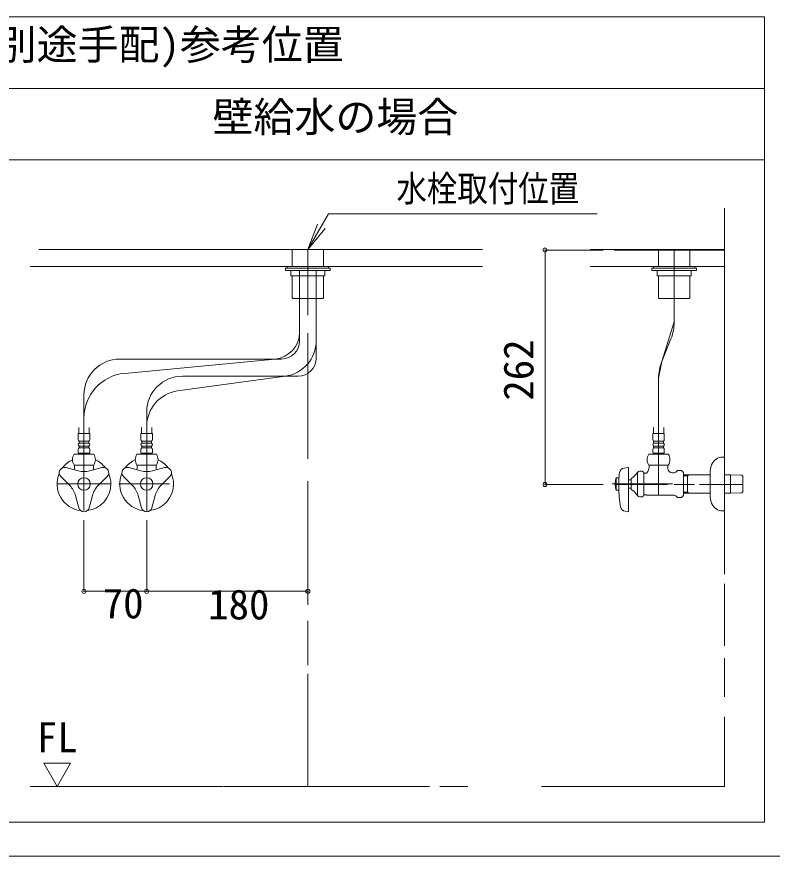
# Model space of a CAD drawing. Units: millimetres, scale not verified. Extents: x -514 to 522, y -692 to 676.
# Drawn here: x -135.3 to 233.7, y -687.1 to -276.7 of the extents above; entities that cross this region are included whole.
import ezdxf
from ezdxf.enums import TextEntityAlignment as Align

# ---------------------------------------------------------------- set-up
doc = ezdxf.new("R2010")
doc.units = ezdxf.units.MM
doc.header["$LTSCALE"] = 5
doc.header["$PDMODE"] = 32
doc.header["$PDSIZE"] = 2
doc.layers.add('F-0', color=7, linetype='Continuous', lineweight=15)
doc.styles.add('ＭＳ ゴシック', font='')
doc.styles.get('ＭＳ ゴシック').set_extended_font_data('MS Gothic')

msp = doc.modelspace()

# ---------------------------------------------------------------- linework, layer by layer
at = {"layer": 'F-0', "lineweight": 18}
for p, q in [((-513.771, -276.746), (229.979, -276.746)), ((229.979, -276.746), (229.979, -670.496)), ((-513.771, -311.746), (229.979, -311.746)), ((229.979, -670.496), (-141.896, -670.496))]:
    msp.add_line(p, q, dxfattribs=at)
at = {"layer": 'F-0'}
for p, q in [((-141.896, -346.746), (229.979, -346.746)), ((210.291, -370.371), (210.291, -434.59)), ((210.291, -370.371), (210.291, -390.771)), ((6.854, -390.496), (11.522, -378.036)), ((6.854, -390.496), (13.416, -379.129)), ((6.854, -390.496), (15.311, -380.223)), ((-124.499, -390.496), (92.166, -390.496)), ((92.166, -390.496), (-123.809, -390.496)), ((-0.802, -390.496), (-0.802, -398.808)), ((6.854, -390.52), (6.854, -422.533)), ((14.51, -398.808), (14.51, -390.496)), ((144.666, -390.496), (157.386, -390.496)), ((157.625, -390.771), (156.446, -390.771)), ((157.386, -390.496), (210.291, -390.496)), ((210.291, -390.771), (157.625, -390.771)), ((178.135, -398.808), (178.135, -390.496)), ((185.791, -425.922), (185.791, -390.496)), ((185.791, -425.922), (185.791, -390.496)), ((193.448, -390.496), (193.448, -398.808)), ((210.291, -390.771), (210.291, -415.614)), ((-128.771, -398.808), (-120.014, -398.808)), ((92.166, -398.808), (-123.909, -398.808)), ((15.166, -400.777), (-1.459, -400.777)), ((2.783, -430.964), (2.783, -400.663)), ((10.925, -435.076), (10.925, -400.817)), ((15.166, -403.402), (15.166, -400.777)), ((17.791, -400.34), (17.791, -400.777)), ((144.666, -398.808), (157.419, -398.808)), ((210.291, -398.808), (156.438, -398.808)), ((156.671, -398.808), (210.291, -398.808)), ((174.854, -400.34), (174.854, -400.777)), ((177.479, -403.402), (177.479, -400.777)), ((177.479, -400.777), (194.104, -400.777)), ((-0.802, -403.402), (-0.802, -414.077)), ((2.783, -430.964), (2.783, -403.402)), ((10.925, -435.076), (10.925, -403.402)), ((14.51, -414.077), (14.51, -403.402)), ((178.135, -414.077), (178.135, -403.402)), ((193.448, -403.402), (193.448, -414.077)), ((14.029, -414.515), (5.979, -414.515)), ((14.073, -414.515), (14.029, -414.515)), ((178.573, -414.515), (178.616, -414.515)), ((178.616, -414.515), (186.666, -414.515)), ((179.732, -445.187), (185.791, -425.922)), ((210.291, -429.708), (210.291, -446.686)), ((2.783, -435.28), (2.783, -430.964)), ((6.854, -431.386), (6.854, -492.866)), ((184.202, -434.107), (179.732, -445.187)), ((10.925, -443.662), (10.925, -435.076)), ((210.291, -442.417), (210.291, -459.02)), ((-85.021, -444.03), (-9.097, -444.03)), ((-82.722, -451.049), (-9.097, -444.03)), ((-5.967, -444.03), (-9.097, -444.03)), ((178.143, -453.372), (179.732, -445.187)), ((-56.786, -459.664), (-4.185, -452.412)), ((-54.396, -452.412), (-4.185, -452.412)), ((2.175, -452.412), (-4.185, -452.412)), ((178.143, -510.59), (178.143, -453.372)), ((178.143, -453.372), (178.143, -510.59)), ((210.291, -452.142), (210.291, -544.264)), ((-102.521, -461.53), (-102.521, -472.825)), ((-71.896, -469.912), (-71.896, -477)), ((210.291, -468.271), (210.291, -549.221)), ((-102.521, -472.825), (-102.521, -518.15)), ((-102.521, -472.825), (-102.521, -518.15)), ((-105.031, -477.467), (-105.031, -480.49)), ((-100.001, -480.49), (-100, -477.467)), ((-74.406, -477.467), (-74.406, -480.49)), ((-71.896, -477), (-71.896, -518.683)), ((-71.896, -477), (-71.896, -518.683)), ((-69.376, -480.49), (-69.375, -477.467)), ((175.623, -480.49), (175.622, -477.467)), ((180.653, -477.467), (180.653, -480.49)), ((-105.321, -480.49), (-105.321, -483.443)), ((-74.696, -480.49), (-74.696, -483.443)), ((180.943, -480.49), (180.943, -483.443)), ((-105.321, -488.255), (-105.321, -489.677)), ((-104.927, -485.083), (-104.927, -484.208)), ((-104.927, -484.208), (-100.115, -484.208)), ((-100.115, -485.083), (-104.927, -485.083)), ((-104.927, -487.49), (-104.927, -486.615)), ((-104.927, -486.615), (-100.115, -486.615)), ((-100.115, -487.49), (-104.927, -487.49)), ((-100.115, -484.208), (-100.115, -485.083)), ((-100.115, -486.615), (-100.115, -487.49)), ((-99.721, -489.677), (-99.721, -488.255)), ((-74.696, -488.255), (-74.696, -489.677)), ((-74.302, -485.083), (-74.302, -484.208)), ((-74.302, -484.208), (-69.49, -484.208)), ((-69.49, -485.083), (-74.302, -485.083)), ((-74.302, -487.49), (-74.302, -486.615)), ((-74.302, -486.615), (-69.49, -486.615)), ((-69.49, -487.49), (-74.302, -487.49)), ((-69.49, -484.208), (-69.49, -485.083)), ((-69.49, -486.615), (-69.49, -487.49)), ((-69.096, -489.677), (-69.096, -488.255)), ((175.343, -489.677), (175.343, -488.255)), ((175.737, -484.208), (175.737, -485.083)), ((180.549, -484.208), (175.737, -484.208)), ((175.737, -485.083), (180.549, -485.083)), ((175.737, -486.615), (175.737, -487.49)), ((180.549, -486.615), (175.737, -486.615)), ((175.737, -487.49), (180.549, -487.49)), ((180.549, -485.083), (180.549, -484.208)), ((180.549, -487.49), (180.549, -486.615)), ((180.943, -488.255), (180.943, -489.677)), ((-107.277, -490.552), (-97.765, -490.552)), ((-104.927, -490.115), (-105.146, -490.333)), ((-105.146, -490.333), (-105.146, -490.552)), ((-104.884, -490.115), (-100.159, -490.115)), ((-99.896, -490.333), (-100.115, -490.115)), ((-99.896, -490.552), (-99.896, -490.333)), ((-76.652, -490.552), (-67.14, -490.552)), ((-74.302, -490.115), (-74.521, -490.333)), ((-74.521, -490.333), (-74.521, -490.552)), ((-74.259, -490.115), (-69.534, -490.115)), ((-69.271, -490.333), (-69.49, -490.115)), ((-69.271, -490.552), (-69.271, -490.333)), ((182.899, -490.552), (173.387, -490.552)), ((175.518, -490.333), (175.737, -490.115)), ((175.518, -490.552), (175.518, -490.333)), ((180.505, -490.115), (175.78, -490.115)), ((180.549, -490.115), (180.768, -490.333)), ((180.768, -490.333), (180.768, -490.552)), ((210.291, -491.996), (209.416, -491.996)), ((210.291, -491.996), (210.291, -518.115)), ((-97.765, -495.933), (-107.277, -495.933)), ((-107.115, -495.933), (-106.607, -495.933)), ((-107.115, -495.933), (-107.115, -496.814)), ((-106.607, -495.933), (-98.436, -495.933)), ((-98.436, -495.933), (-97.927, -495.933)), ((-67.14, -495.933), (-76.652, -495.933)), ((-76.49, -495.933), (-75.982, -495.933)), ((-76.49, -495.933), (-76.49, -496.814)), ((-75.982, -495.933), (-67.811, -495.933)), ((-67.811, -495.933), (-67.302, -495.933)), ((173.387, -495.933), (182.899, -495.933)), ((173.549, -495.933), (173.549, -496.814)), ((173.549, -495.933), (174.058, -495.933)), ((174.058, -495.933), (182.228, -495.933)), ((182.228, -495.933), (182.737, -495.933)), ((182.737, -495.933), (182.737, -496.814)), ((-111.314, -497.117), (-105.352, -498.714)), ((-93.728, -497.117), (-99.69, -498.714)), ((-80.689, -497.117), (-74.727, -498.714)), ((-63.103, -497.117), (-69.065, -498.714)), ((161.317, -497.332), (163.237, -497.062)), ((163.487, -497.279), (163.487, -518.432)), ((167.831, -501.325), (167.831, -499.396)), ((170.924, -510.839), (170.924, -499.402)), ((171.58, -499.871), (170.924, -499.871)), ((172.197, -499.871), (171.58, -499.871)), ((172.197, -499.871), (172.415, -499.652)), ((182.737, -496.814), (182.737, -497.465)), ((184.924, -499.652), (185.326, -499.652)), ((187.33, -498.553), (186.873, -499.011)), ((189.404, -498.553), (187.33, -498.553)), ((189.404, -498.553), (190.393, -499.543)), ((190.393, -510.699), (190.393, -499.543)), ((203.291, -499.782), (203.291, -510.46)), ((-113.849, -501.508), (-109.485, -505.873)), ((-91.193, -501.508), (-95.557, -505.873)), ((-83.224, -501.508), (-78.86, -505.873)), ((-60.568, -501.508), (-64.932, -505.873)), ((6.854, -503.686), (6.854, -564.182)), ((157.449, -502.058), (157.305, -502.605)), ((157.449, -502.058), (158.674, -502.058)), ((158.674, -508.183), (158.674, -502.058)), ((163.487, -503.043), (164.799, -503.043)), ((164.799, -502.496), (164.799, -507.746)), ((167.831, -501.325), (167.831, -508.916)), ((190.393, -501.2), (192.362, -501.153)), ((193.284, -500.615), (192.362, -501.147)), ((192.362, -500.639), (192.362, -509.603)), ((193.503, -500.615), (202.862, -500.615)), ((202.862, -500.615), (203.291, -500.615)), ((210.291, -500.615), (212.22, -500.615)), ((212.22, -500.615), (213.143, -500.639)), ((213.143, -500.639), (218.76, -500.759)), ((213.362, -501.147), (213.362, -500.639)), ((213.362, -509.603), (213.362, -501.147)), ((218.76, -500.759), (219.268, -501.295)), ((219.268, -508.73), (219.268, -501.511)), ((-89.396, -505.121), (-115.646, -505.121)), ((-115.646, -505.121), (-89.396, -505.121)), ((-85.462, -505.121), (-82.269, -505.121)), ((-85.021, -505.121), (-60.822, -505.121)), ((185.03, -505.121), (155.429, -505.121)), ((182.479, -505.373), (157.449, -505.373)), ((158.674, -508.183), (157.449, -508.183)), ((164.799, -507.199), (163.487, -507.199)), ((195.704, -505.373), (185.736, -505.373)), ((219.268, -505.373), (198.076, -505.373)), ((-105.057, -516.738), (-106.654, -510.776)), ((-99.986, -516.738), (-98.388, -510.776)), ((-74.432, -516.738), (-76.029, -510.776)), ((-69.361, -516.738), (-67.763, -510.776)), ((167.831, -508.916), (167.831, -510.59)), ((167.831, -510.59), (167.831, -510.735)), ((170.924, -510.371), (171.58, -510.371)), ((171.58, -510.371), (172.197, -510.371)), ((187.33, -511.688), (186.873, -511.23)), ((189.404, -511.688), (187.33, -511.688)), ((190.393, -510.699), (189.404, -511.688)), ((192.362, -509.089), (190.393, -509.041)), ((192.58, -509.603), (190.393, -509.556)), ((192.362, -509.094), (193.284, -509.627)), ((193.503, -509.627), (192.58, -509.603)), ((202.862, -509.627), (193.503, -509.627)), ((203.291, -509.627), (202.862, -509.627)), ((212.22, -509.627), (210.291, -509.627)), ((213.143, -509.603), (212.22, -509.627)), ((218.76, -509.483), (213.143, -509.603)), ((219.268, -508.947), (218.76, -509.483)), ((161.831, -518.451), (163.238, -518.648)), ((209.416, -518.246), (210.291, -518.246)), ((210.291, -518.246), (210.291, -518.115)), ((6.854, -534.18), (6.854, -561.723)), ((210.291, -553.987), (210.291, -584.299)), ((6.854, -572.052), (6.854, -593.717)), ((210.291, -590.209), (210.291, -609.158)), ((6.854, -597.987), (6.854, -652.996)), ((210.291, -618.995), (210.291, -652.996)), ((-128.771, -652.996), (-55.925, -652.996)), ((-115.646, -652.996), (-64.122, -652.996)), ((-55.925, -652.996), (-34.407, -652.996)), ((-53.876, -652.996), (-44.312, -652.996)), ((-34.066, -652.996), (64.192, -652.996)), ((-24.844, -652.996), (66.299, -652.996)), ((71.264, -652.996), (85.027, -652.996)), ((120.89, -652.996), (210.291, -652.996)), ((144.666, -652.996), (210.291, -652.996)), ((-499.491, -687.064), (501.525, -687.064))]:
    msp.add_line(p, q, dxfattribs=at)
at = {"layer": 'F-0', "color": 4, "lineweight": 9}
for p, q in [((122.705, -390.771), (151.035, -390.771)), ((122.705, -390.771), (122.705, -505.373)), ((122.705, -505.373), (151.035, -505.373)), ((-102.521, -557.582), (-102.521, -522.76)), ((-71.896, -557.582), (-71.896, -522.76)), ((6.854, -557.582), (6.854, -522.76)), ((-102.521, -557.582), (-71.896, -557.582)), ((-71.896, -557.582), (6.854, -557.582))]:
    msp.add_line(p, q, dxfattribs=at)
at = {"layer": 'F-0'}
for points in [[(6.854, -390.496), (16.957, -372.996), (148.207, -372.996)], [(-1.459, -400.777), (-1.459, -403.402), (15.166, -403.402)], [(194.104, -400.777), (194.104, -403.402), (177.479, -403.402)], [(-0.365, -414.515), (-0.474, -414.405), (-0.802, -414.077)], [(14.51, -414.077), (14.182, -414.405), (14.073, -414.515)], [(178.135, -414.077), (178.463, -414.405), (178.573, -414.515)], [(193.01, -414.515), (193.119, -414.405), (193.448, -414.077)], [(-0.365, -414.515), (13.679, -414.515), (14.073, -414.515)], [(193.01, -414.515), (178.966, -414.515), (178.573, -414.515)], [(-99.721, -483.443), (-99.721, -480.49), (-105.321, -480.49)], [(-69.096, -483.443), (-69.096, -480.49), (-74.696, -480.49)], [(175.343, -483.443), (175.343, -480.49), (180.943, -480.49)], [(-97.927, -495.933), (-97.927, -496.814), (-97.927, -497.465)], [(-67.302, -495.933), (-67.302, -496.814), (-67.302, -497.465)], [(157.449, -502.058), (157.449, -508.183), (157.331, -507.746)], [(190.393, -500.686), (192.58, -500.639), (193.503, -500.615)], [(219.268, -501.511), (219.268, -501.296), (219.268, -501.295)], [(219.268, -508.947), (219.268, -508.946), (219.268, -508.73)], [(172.197, -510.371), (172.415, -510.59), (185.326, -510.59)]]:
    msp.add_lwpolyline(points, dxfattribs=at)
for points in [[(17.791, -399.683), (-4.084, -399.683), (-4.084, -400.777), (17.791, -400.777)], [(16.916, -399.683), (-3.209, -399.683), (-3.209, -398.808), (16.916, -398.808)], [(174.854, -399.683), (196.729, -399.683), (196.729, -400.777), (174.854, -400.777)], [(175.729, -399.683), (195.854, -399.683), (195.854, -398.808), (175.729, -398.808)], [(-115.646, -652.996), (-122.209, -641.629), (-109.084, -641.629)]]:
    msp.add_lwpolyline(points, close=True, dxfattribs=at)
for centre in [(-102.521, -505.121), (-71.896, -505.121)]:
    msp.add_circle(centre, 3.062, dxfattribs=at)
for centre, radius, start, end in [((163.916, -425.922), 21.875, 338.02737, 0), ((-10.342, -430.964), 13.125, 275.44583, 360), ((-5.967, -435.28), 8.75, 270, 0), ((-6.575, -435.076), 17.5, 277.84996, 0), ((-85.021, -461.53), 17.5, 90, 180), ((2.175, -443.662), 8.75, 270, 0), ((200.018, -453.372), 21.875, 158.02737, 180), ((-80.646, -472.825), 21.875, 95.44583, 180), ((-54.396, -469.912), 17.5, 90, 180), ((-54.396, -477), 17.5, 97.84996, 180), ((-104.38, -483.443), 0.941, 180, 234.43222), ((-100.662, -483.443), 0.941, 305.56778, 0), ((-73.755, -483.443), 0.941, 180, 234.43222), ((-70.037, -483.443), 0.941, 305.56778, 0), ((176.284, -483.443), 0.941, 180, 234.43222), ((180.002, -483.443), 0.941, 305.56778, 0), ((-104.38, -485.849), 0.941, 125.56778, 234.43222), ((-104.38, -488.255), 0.941, 125.56778, 180), ((-100.662, -485.849), 0.941, 305.56778, 54.43222), ((-100.662, -488.255), 0.941, 0, 54.43222), ((-73.755, -485.849), 0.941, 125.56778, 234.43222), ((-73.755, -488.255), 0.941, 125.56778, 180), ((-70.037, -485.849), 0.941, 305.56778, 54.43222), ((-70.037, -488.255), 0.941, 0, 54.43222), ((176.284, -485.849), 0.941, 125.56778, 234.43222), ((176.284, -488.255), 0.941, 125.56778, 180), ((180.002, -485.849), 0.941, 305.56778, 54.43222), ((180.002, -488.255), 0.941, 0, 54.43222), ((-103.287, -493.243), 4.812, 146.00705, 213.99295), ((-104.884, -489.677), 0.438, 180, 270), ((-100.159, -489.677), 0.438, 270, 0), ((-101.756, -493.243), 4.812, 326.00705, 33.99295), ((-72.662, -493.243), 4.812, 146.00705, 213.99295), ((-74.259, -489.677), 0.438, 180, 270), ((-69.534, -489.677), 0.438, 270, 0), ((-71.131, -493.243), 4.812, 326.00705, 33.99295), ((177.377, -493.243), 4.812, 146.00705, 213.99295), ((175.78, -489.677), 0.438, 180, 270), ((180.505, -489.677), 0.438, 270, 0), ((178.909, -493.243), 4.812, 326.00705, 33.99295), ((209.416, -497.683), 5.688, 90, 156.44354), ((-102.521, -505.121), 13.125, 115.15066, 143.05689), ((-102.521, -505.121), 13.125, 36.94311, 64.84934), ((-71.896, -505.121), 13.125, 115.15066, 143.05689), ((-71.896, -505.121), 13.125, 36.94311, 64.84934), ((214.229, -499.782), 10.938, 156.44354, 180), ((-102.521, -505.121), 13.125, 156.94311, 263.05689), ((-111.993, -499.652), 2.625, 75, 225), ((-111.234, -496.814), 4.119, 340.64106, 0), ((-102.521, -488.149), 10.938, 255, 285), ((-95.74, -497.465), 2.188, 180, 199.83613), ((-93.049, -499.652), 2.625, 315, 105), ((-102.521, -505.121), 13.125, 0, 23.05689), ((-71.896, -505.121), 13.125, 156.94311, 263.05689), ((-81.368, -499.652), 2.625, 75, 225), ((-80.609, -496.814), 4.119, 340.64106, 0), ((-71.896, -488.149), 10.938, 255, 285), ((-65.115, -497.465), 2.188, 180, 199.83613), ((-62.424, -499.652), 2.625, 315, 105), ((-71.896, -505.121), 13.125, 0, 23.05689), ((191.448, -504.961), 32.812, 170.40851, 177.22136), ((161.683, -499.932), 2.625, 98.00409, 170.40851), ((163.268, -497.279), 0.219, 0, 98.00409), ((158.934, -493.787), 10.5, 303.95919, 326.04081), ((169.393, -500.965), 2.188, 45.573, 143.1301), ((169.43, -496.814), 4.119, 316.4444, 0), ((184.924, -497.465), 2.188, 180, 270), ((185.326, -497.465), 2.188, 270, 315), ((167.949, -505.121), 10.938, 166.70293, 180), ((-117.219, -513.607), 10.938, 15, 45), ((-102.521, -505.121), 13.125, 276.94311, 0), ((-87.823, -513.607), 10.938, 135, 165), ((-86.594, -513.607), 10.938, 15, 45), ((-71.896, -505.121), 13.125, 276.94311, 0), ((-57.198, -513.607), 10.938, 135, 165), ((167.949, -505.121), 10.938, 180, 193.29707), ((167.949, -505.121), 10.938, 193.29707, 193.88654), ((224.299, -505.121), 65.648, 181.52753, 189.8029), ((158.934, -516.455), 10.5, 33.95919, 56.04081), ((169.393, -509.277), 2.188, 216.8699, 314.427), ((185.326, -512.777), 2.188, 45, 90), ((214.229, -510.46), 10.938, 180, 203.55646), ((-102.521, -516.058), 2.625, 195, 345), ((-71.896, -516.058), 2.625, 195, 345), ((162.196, -515.851), 2.625, 189.8029, 262), ((209.416, -512.558), 5.688, 203.55646, 270), ((163.268, -518.432), 0.219, 262, 0)]:
    msp.add_arc(centre, radius, start, end, dxfattribs=at)
at = {"layer": 'F-0', "color": 6}
for p in [(122.705, -390.771), (122.705, -505.373), (-102.521, -557.582), (-71.896, -557.582), (6.854, -557.582)]:
    msp.add_point(p, dxfattribs=at)

# ---------------------------------------------------------------- texts
at = {"layer": 'F-0', "style": 'ＭＳ ゴシック'}
for s, p in [('止水栓(別途手配)参考位置', (-215.577, -302.062)), ('壁給水の場合', (-39.692, -337.391)), ('70', (-93.379, -575.212)), ('180', (-41.859, -575.704)), ('FL', (-125.578, -640.609))]:
    msp.add_text(s, height=14.66, dxfattribs=at).set_placement(p, align=Align.BOTTOM_LEFT)
at = {"layer": 'F-0', "style": 'ＭＳ ゴシック', "width": 0.85}
msp.add_text('水栓取付位置', height=12.83, dxfattribs=at).set_placement((50.108, -370.963), align=Align.BOTTOM_LEFT)
at = {"layer": 'F-0', "style": 'ＭＳ ゴシック'}
msp.add_text('262', height=14.66, rotation=90, dxfattribs=at).set_placement((121.411, -464.376), align=Align.BOTTOM_LEFT)

doc.saveas('drawing.dxf')
